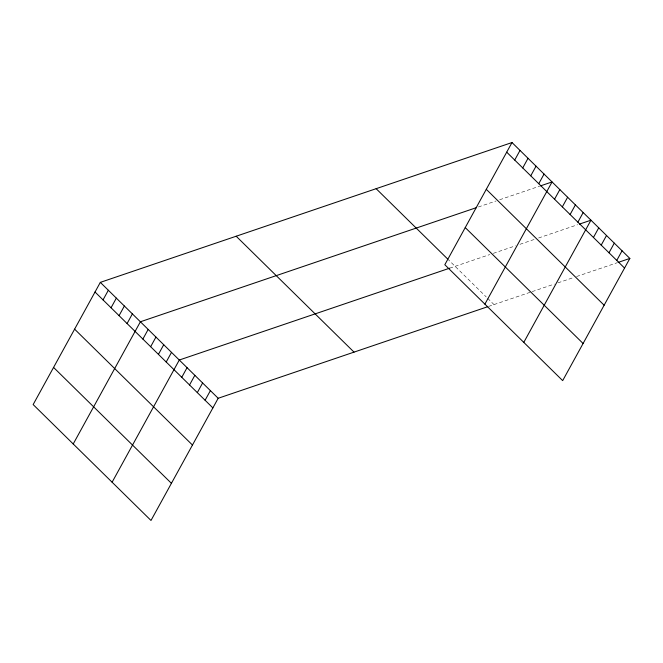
<?xml version="1.0" encoding="UTF-8"?>
<svg xmlns="http://www.w3.org/2000/svg" width="663" height="663" viewBox="0 0 663 663"><rect width="100%" height="100%" fill="white"/><g stroke="black" fill="none" stroke-linecap="round" stroke-linejoin="round"><path stroke-width="0.5" stroke-dasharray="3.31 2.49" d="M478.371 206.98L496.131 200.947M499.678 199.737L539.641 186.162M449.622 268.2L489.733 254.575M493.289 253.365L515.482 245.824M519.925 244.316L534.129 239.492M538.571 237.984L577.639 224.716M488.507 306.447L531.287 291.911M532.174 291.612L554.376 284.071M557.931 282.861L573.909 277.432M576.578 276.529L617.419 262.656M447.326 258.686L486.219 296.933M487.636 298.325L493.993 304.582"/><path stroke-width="0.99" d="M512.002 142.537L444.823 264.728L562.672 380.628L629.85 258.437L512.002 142.537L100.328 282.372L33.15 404.563L150.998 520.463L218.177 398.272L487.595 306.754M103.038 299.891L108.342 290.253M111.052 307.773L116.348 298.135M119.067 315.654L124.362 306.016M127.081 323.536L132.376 313.897M73.22 443.97L140.39 321.779L476.598 207.577M142.876 339.066L148.172 329.428M150.65 346.716L155.946 337.077M158.432 354.357L163.728 344.727M166.206 362.006L171.502 352.376M112.105 482.216L179.283 360.026L449.622 268.2M181.761 377.305L187.057 367.675M189.543 384.954L194.839 375.324M197.317 392.604L202.613 382.974M205.099 400.253L210.395 390.623M514.72 160.056L520.016 150.418M522.734 167.938L528.03 158.3M530.748 175.819L536.044 166.181M538.762 183.692L544.058 174.062M484.893 304.135L552.072 181.944L540.527 185.864M554.55 199.223L559.845 189.593M562.332 206.873L567.627 197.243M570.105 214.522L575.401 204.892M577.887 222.171L583.183 212.541M523.787 342.381L590.957 220.191L579.421 224.111M593.443 237.47L598.739 227.84M601.217 245.119L606.512 235.489M608.999 252.769L614.294 243.139M616.772 260.418L622.068 250.788M618.306 262.357L629.85 258.437M506.706 152.175L624.554 268.067M486.286 189.32L604.134 305.212M465.244 227.583L583.092 343.484M376.145 188.682L447.326 258.686M236.177 236.227L354.025 352.128M100.328 282.372L218.177 398.272M95.024 292.01L212.873 407.902M74.612 329.155L192.461 445.047M53.57 367.426L171.419 483.319"/></g></svg>
